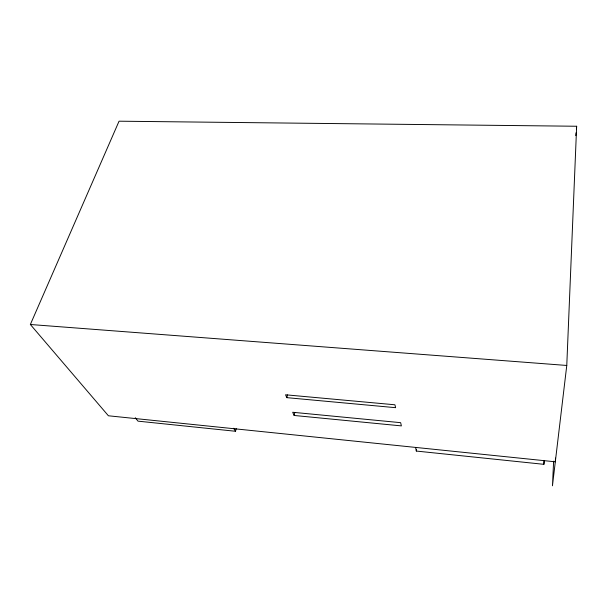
<?xml version="1.0" encoding="UTF-8"?>
<svg xmlns="http://www.w3.org/2000/svg" width="607" height="607" viewBox="0 0 607 607"><rect width="100%" height="100%" fill="white"/><g stroke="black" fill="none" stroke-linecap="round" stroke-linejoin="round"><path stroke-width="0.91" d="M553.622 461.183L552.453 485.805L566.771 365.46L576.65 126.248L119.055 121.195L30.35 324.495L108.41 415.78L555.314 461.806L555.481 458.08M415.552 447.405L416.311 451.054L543.887 464.325L544.092 460.614M543.887 464.325L544.229 460.652M575.762 135.619L576.028 132.804M576.384 129.056L576.65 126.248M416.311 451.054L416.569 449.195M294.129 415.461L292.68 412.267L400.643 422.669L401.386 425.894L294.129 415.461L294.752 412.737M286.83 397.653L285.525 394.785L394.929 404.786L395.605 407.684L286.83 397.653L287.475 394.914M135.24 417.699L138.009 421.152L235.501 431.266L236.206 428.58M30.35 324.495L566.771 365.46M233.687 428.246L235.501 431.266"/></g></svg>
